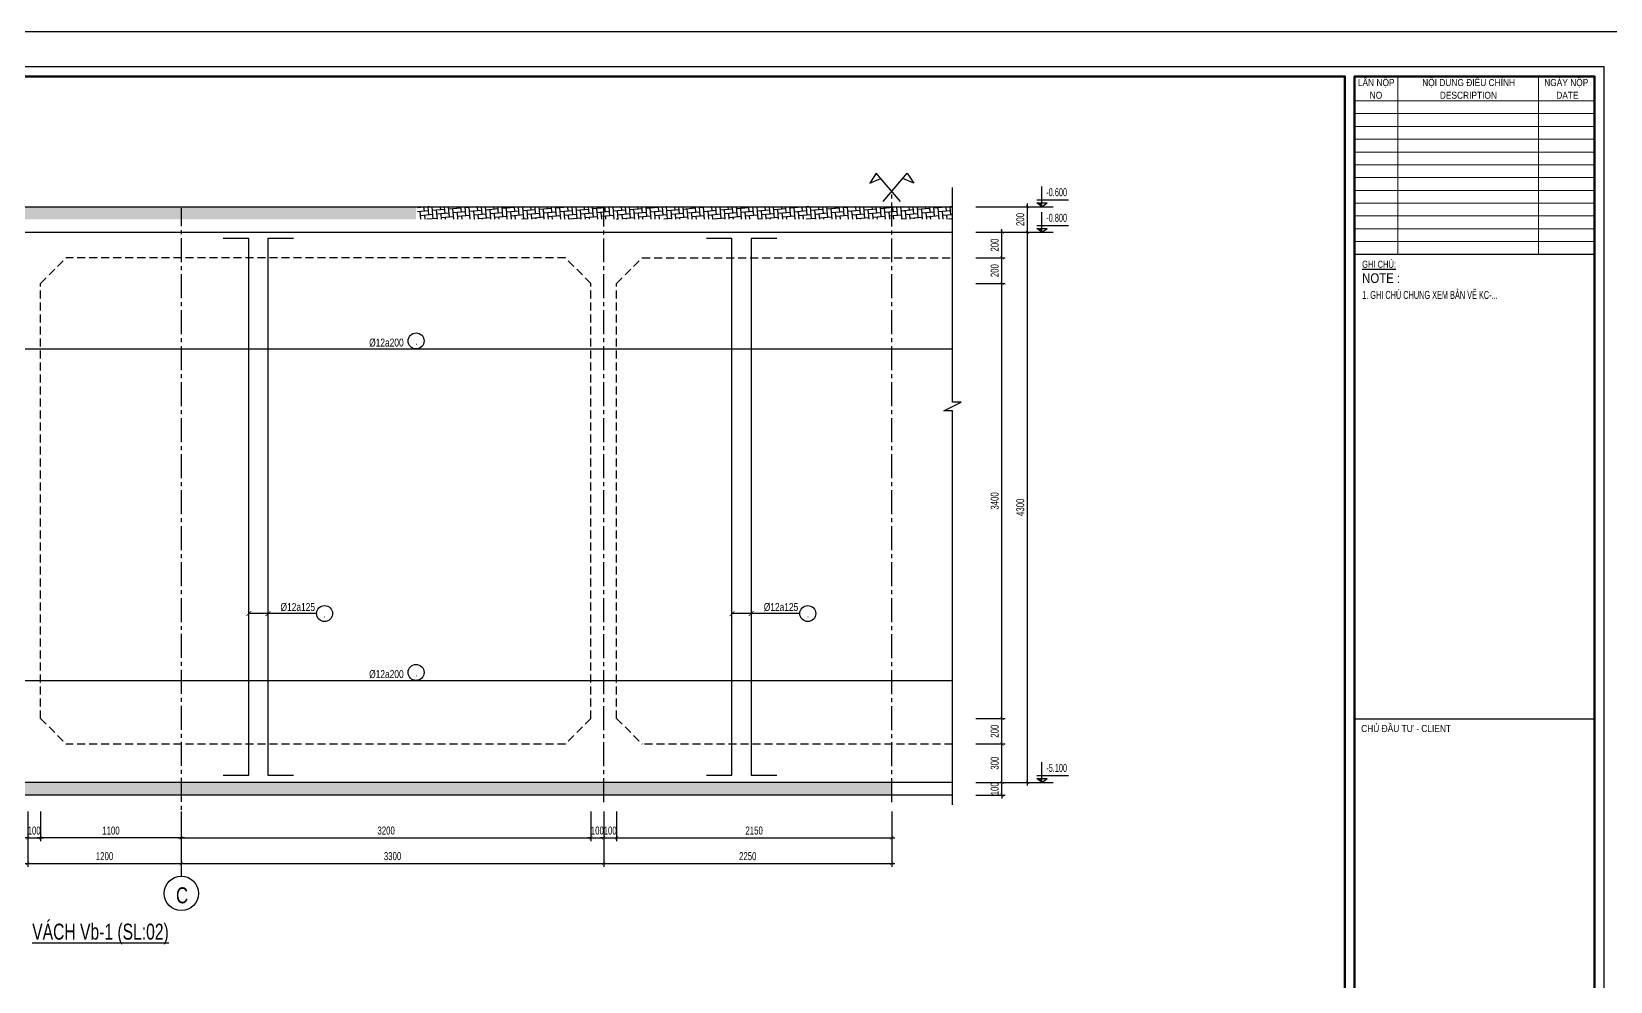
# Model space of a CAD drawing. Header units: millimetres. Extents: x -743195 to -406795, y -426565 to -367165.
# Drawn here: x -541139 to -491801, y -396865 to -367165 of the extents above; entities that cross this region are included whole.
import ezdxf
from ezdxf.enums import TextEntityAlignment as Align

# ---------------------------------------------------------------- set-up
doc = ezdxf.new("R2010")
doc.units = ezdxf.units.MM
doc.header["$LTSCALE"] = 1000
doc.header["$MEASUREMENT"] = 0
doc.linetypes.add('CENTER2', pattern=[1.125, 0.75, -0.125, 0.125, -0.125])
doc.linetypes.add('HIDDEN', pattern=[0.375, 0.25, -0.125])
for name, color, linetype in [('004HIDDEN', 252, 'HIDDEN'), ('8', 8, 'Continuous'), ('CDC -TEXT KHUNG', 7, 'Continuous'), ('CDC-KHUNGTEN', 7, 'Continuous'), ('CDC.01.AXIS', 160, 'CENTER2'), ('CDC.02.DIM', 1, 'Continuous'), ('CDC.03.BORDER', 3, 'Continuous'), ('CDC.05.STEEL', 4, 'Continuous'), ('CDC.06.TEXT', 2, 'Continuous'), ('CDC.10.HATCH', 251, 'Continuous'), ('CDC.14.STEELNUM', 3, 'Continuous'), ('CDC.16.BIGTEXT', 6, 'Continuous'), ('CHI', 1, 'Continuous'), ('DIM', 1, 'Continuous'), ('KCS_CHI', 1, 'Continuous'), ('KCS_HATCH', 8, 'Continuous')]:
    doc.layers.add(name, color=color, linetype=linetype)
doc.styles.add('ARIAL', font='arial.ttf', dxfattribs={"width": 0.7})
doc.styles.add('Arial_4', font='arial.ttf', dxfattribs={"width": 0.75, "height": 3})
doc.styles.add('KCS_SMTEXT', font='arial.ttf', dxfattribs={"width": 0.7})
doc.styles.add('KT CDC', font='arial.ttf', dxfattribs={"width": 0.85, "height": 200})
doc.dimstyles.new('1.25', dxfattribs={"dimscale": 100, "dimtxt": 2.5, "dimasz": 1, "dimexe": 1, "dimexo": 0, "dimgap": 1, "dimtad": 1, "dimdec": 0, "dimlfac": 0.25, "dimdsep": 46, "dimtxsty": 'ARIAL', "dimblk": 'ARCHTICK', "dimcen": 1, "dimdle": 1, "dimclrd": 1, "dimclre": 1, "dimclrt": 2, "dimadec": 0, "dimazin": 0, "dimtfac": 0.00072, "dimtdec": 0, "dimtix": 1, "dimtmove": 2, "dimatfit": 3, "dimldrblk": 'ARCHTICK', "dimfxl": 1, "dimtolj": 1, "dimarcsym": 0})

# ---------------------------------------------------------------- blocks, each defined once
blk = doc.blocks.new('_ArchTick')
at = {"color": 0, "linetype": 'ByBlock', "const_width": 0.15}
blk.add_lwpolyline([(-0.5, -0.5), (0.5, 0.5)], dxfattribs=at)
blk = doc.blocks.new('*D148')
at = {"layer": 'CDC.02.DIM', "color": 1, "lineweight": -2, "transparency": 16777216}
for p, q in [((-541259, -391548), (-541259, -393277)), ((-536459, -392377), (-536459, -393277)), ((-541359, -393177), (-536359, -393177))]:
    blk.add_line(p, q, dxfattribs=at)
at = {"layer": 'Defpoints', "color": 0, "transparency": 16777216}
for p in [(-541259, -391548), (-536459, -392377), (-536459, -393177)]:
    blk.add_point(p, dxfattribs=at)
at = {"layer": 'CDC.02.DIM', "color": 1, "lineweight": -2, "transparency": 16777216, "xscale": 100, "yscale": 100, "zscale": 100, "rotation": 180}
blk.add_blockref('_ArchTick', (-541259, -393177), dxfattribs=at)
at = {"layer": 'CDC.02.DIM', "color": 1, "lineweight": -2, "transparency": 16777216, "xscale": 100, "yscale": 100, "zscale": 100}
blk.add_blockref('_ArchTick', (-536459, -393177), dxfattribs=at)
at = {"layer": 'CDC.02.DIM', "color": 2, "transparency": 16777216, "insert": (-538859, -392950), "char_height": 250, "attachment_point": 5, "style": 'ARIAL'}
blk.add_mtext('\\A1;1200', dxfattribs=at)
blk = doc.blocks.new('*D150')
at = {"layer": 'CDC.02.DIM', "color": 1, "lineweight": -2, "transparency": 16777216}
for p, q in [((-511636, -390641), (-510714, -390641)), ((-510814, -390641), (-510814, -390541)), ((-510814, -391041), (-510814, -390641)), ((-511636, -391041), (-510714, -391041)), ((-510814, -391041), (-510814, -391141))]:
    blk.add_line(p, q, dxfattribs=at)
at = {"layer": 'Defpoints', "color": 0, "transparency": 16777216}
for p in [(-511636, -390641, 0), (-510814, -390641), (-511636, -391041, 0)]:
    blk.add_point(p, dxfattribs=at)
at = {"layer": 'CDC.02.DIM', "color": 1, "lineweight": -2, "transparency": 16777216, "xscale": 100, "yscale": 100, "zscale": 100}
for p, rotation in [((-510814, -390641), 270), ((-510814, -391041), 90)]:
    blk.add_blockref('_ArchTick', p, dxfattribs=dict(at, rotation=rotation))
at = {"layer": 'CDC.02.DIM', "color": 2, "transparency": 16777216, "insert": (-511042, -390841), "char_height": 250, "attachment_point": 5, "rotation": 90, "style": 'ARIAL'}
blk.add_mtext('\\A1;100', dxfattribs=at)
blk = doc.blocks.new('*D151')
at = {"layer": 'CDC.02.DIM', "color": 1, "lineweight": -2, "transparency": 16777216}
for p, q in [((-511636, -389441), (-510714, -389441)), ((-510814, -390741), (-510814, -389341)), ((-511636, -390641), (-510714, -390641))]:
    blk.add_line(p, q, dxfattribs=at)
at = {"layer": 'Defpoints', "color": 0, "transparency": 16777216}
for p in [(-511636, -389441, 0), (-510814, -389441), (-511636, -390641, 0)]:
    blk.add_point(p, dxfattribs=at)
at = {"layer": 'CDC.02.DIM', "color": 1, "lineweight": -2, "transparency": 16777216, "xscale": 100, "yscale": 100, "zscale": 100}
for p, rotation in [((-510814, -389441), 90), ((-510814, -390641), 270)]:
    blk.add_blockref('_ArchTick', p, dxfattribs=dict(at, rotation=rotation))
at = {"layer": 'CDC.02.DIM', "color": 2, "transparency": 16777216, "insert": (-511042, -390041), "char_height": 250, "attachment_point": 5, "rotation": 90, "style": 'ARIAL'}
blk.add_mtext('\\A1;300', dxfattribs=at)
blk = doc.blocks.new('CAODO')
at = {"layer": 'KCS_HATCH'}
blk.add_hatch(color=256, dxfattribs=at).paths.add_polyline_path([(-3270, 14651), (-3310, 14651), (-3270, 14621)])
at = {"layer": 'CHI'}
for q in [(-3310, 14651), (-3230, 14651)]:
    blk.add_line((-3270, 14621), q, dxfattribs=at)
at = {"layer": 'DIM'}
for p, q in [((-3357, 14621), (-3182, 14621)), ((-3310, 14651), (-3230, 14651)), ((-3270, 14621), (-3270, 14651))]:
    blk.add_line(p, q, dxfattribs=at)
at = {"layer": 'KCS_CHI'}
for p, q in [((-3270, 14621), (-3270, 14778)), ((-3310, 14675), (-3062, 14675))]:
    blk.add_line(p, q, dxfattribs=at)
blk = doc.blocks.new('*D152')
at = {"layer": 'CDC.02.DIM', "color": 1, "lineweight": -2, "transparency": 16777216}
for p, q in [((-510814, -388741), (-510814, -374941)), ((-511636, -375041), (-510714, -375041)), ((-511636, -388641), (-510714, -388641))]:
    blk.add_line(p, q, dxfattribs=at)
at = {"layer": 'Defpoints', "color": 0, "transparency": 16777216}
for p in [(-511636, -375041), (-510814, -375041), (-511636, -388641)]:
    blk.add_point(p, dxfattribs=at)
at = {"layer": 'CDC.02.DIM', "color": 1, "lineweight": -2, "transparency": 16777216, "xscale": 100, "yscale": 100, "zscale": 100}
for p, rotation in [((-510814, -375041), 90), ((-510814, -388641), 270)]:
    blk.add_blockref('_ArchTick', p, dxfattribs=dict(at, rotation=rotation))
at = {"layer": 'CDC.02.DIM', "color": 2, "transparency": 16777216, "insert": (-511042, -381841), "char_height": 250, "attachment_point": 5, "rotation": 90, "style": 'ARIAL'}
blk.add_mtext('\\A1;3400', dxfattribs=at)
blk = doc.blocks.new('*D153')
at = {"layer": 'CDC.02.DIM', "color": 1, "lineweight": -2, "transparency": 16777216}
for p, q in [((-511636, -374241), (-510714, -374241)), ((-510814, -375141), (-510814, -374141)), ((-511636, -375041), (-510714, -375041))]:
    blk.add_line(p, q, dxfattribs=at)
at = {"layer": 'Defpoints', "color": 0, "transparency": 16777216}
for p in [(-511636, -374241), (-510814, -374241), (-511636, -375041)]:
    blk.add_point(p, dxfattribs=at)
at = {"layer": 'CDC.02.DIM', "color": 1, "lineweight": -2, "transparency": 16777216, "xscale": 100, "yscale": 100, "zscale": 100}
for p, rotation in [((-510814, -374241), 90), ((-510814, -375041), 270)]:
    blk.add_blockref('_ArchTick', p, dxfattribs=dict(at, rotation=rotation))
at = {"layer": 'CDC.02.DIM', "color": 2, "transparency": 16777216, "insert": (-511042, -374641), "char_height": 250, "attachment_point": 5, "rotation": 90, "style": 'ARIAL'}
blk.add_mtext('\\A1;200', dxfattribs=at)
blk = doc.blocks.new('*D154')
at = {"layer": 'CDC.02.DIM', "color": 1, "lineweight": -2, "transparency": 16777216}
for p, q in [((-511636, -373441), (-510714, -373441)), ((-510814, -374341), (-510814, -373341)), ((-511636, -374241), (-510714, -374241))]:
    blk.add_line(p, q, dxfattribs=at)
at = {"layer": 'Defpoints', "color": 0, "transparency": 16777216}
for p in [(-511636, -373441), (-510814, -373441), (-511636, -374241)]:
    blk.add_point(p, dxfattribs=at)
at = {"layer": 'CDC.02.DIM', "color": 1, "lineweight": -2, "transparency": 16777216, "xscale": 100, "yscale": 100, "zscale": 100}
for p, rotation in [((-510814, -373441), 90), ((-510814, -374241), 270)]:
    blk.add_blockref('_ArchTick', p, dxfattribs=dict(at, rotation=rotation))
at = {"layer": 'CDC.02.DIM', "color": 2, "transparency": 16777216, "insert": (-511042, -373841), "char_height": 250, "attachment_point": 5, "rotation": 90, "style": 'ARIAL'}
blk.add_mtext('\\A1;200', dxfattribs=at)
blk = doc.blocks.new('*D155')
at = {"layer": 'CDC.02.DIM', "color": 1, "lineweight": -2, "transparency": 16777216}
for p, q in [((-511636, -388641), (-510714, -388641)), ((-510814, -389541), (-510814, -388541)), ((-511636, -389441), (-510714, -389441))]:
    blk.add_line(p, q, dxfattribs=at)
at = {"layer": 'Defpoints', "color": 0, "transparency": 16777216}
for p in [(-511636, -388641), (-510814, -388641), (-511636, -389441)]:
    blk.add_point(p, dxfattribs=at)
at = {"layer": 'CDC.02.DIM', "color": 1, "lineweight": -2, "transparency": 16777216, "xscale": 100, "yscale": 100, "zscale": 100}
for p, rotation in [((-510814, -388641), 90), ((-510814, -389441), 270)]:
    blk.add_blockref('_ArchTick', p, dxfattribs=dict(at, rotation=rotation))
at = {"layer": 'CDC.02.DIM', "color": 2, "transparency": 16777216, "insert": (-511042, -389041), "char_height": 250, "attachment_point": 5, "rotation": 90, "style": 'ARIAL'}
blk.add_mtext('\\A1;200', dxfattribs=at)
blk = doc.blocks.new('*D156')
at = {"layer": 'CDC.02.DIM', "color": 1, "lineweight": -2, "transparency": 16777216}
for p, q in [((-511636, -373441), (-509915, -373441)), ((-510015, -390741), (-510015, -373341)), ((-511636, -390641), (-509915, -390641))]:
    blk.add_line(p, q, dxfattribs=at)
at = {"layer": 'Defpoints', "color": 0, "transparency": 16777216}
for p in [(-511636, -373441), (-510015, -373441), (-511636, -390641)]:
    blk.add_point(p, dxfattribs=at)
at = {"layer": 'CDC.02.DIM', "color": 1, "lineweight": -2, "transparency": 16777216, "xscale": 100, "yscale": 100, "zscale": 100}
for p, rotation in [((-510015, -373441), 90), ((-510015, -390641), 270)]:
    blk.add_blockref('_ArchTick', p, dxfattribs=dict(at, rotation=rotation))
at = {"layer": 'CDC.02.DIM', "color": 2, "transparency": 16777216, "insert": (-510242, -382041), "char_height": 250, "attachment_point": 5, "rotation": 90, "style": 'ARIAL'}
blk.add_mtext('\\A1;4300', dxfattribs=at)
blk = doc.blocks.new('*D157')
at = {"layer": 'CDC.02.DIM', "color": 1, "lineweight": -2, "transparency": 16777216}
for p, q in [((-511636, -372641), (-509915, -372641)), ((-510015, -373541), (-510015, -372541)), ((-511636, -373441), (-509915, -373441))]:
    blk.add_line(p, q, dxfattribs=at)
at = {"layer": 'Defpoints', "color": 0, "transparency": 16777216}
for p in [(-511636, -372641), (-510015, -372641), (-511636, -373441)]:
    blk.add_point(p, dxfattribs=at)
at = {"layer": 'CDC.02.DIM', "color": 1, "lineweight": -2, "transparency": 16777216, "xscale": 100, "yscale": 100, "zscale": 100}
for p, rotation in [((-510015, -372641), 90), ((-510015, -373441), 270)]:
    blk.add_blockref('_ArchTick', p, dxfattribs=dict(at, rotation=rotation))
at = {"layer": 'CDC.02.DIM', "color": 2, "transparency": 16777216, "insert": (-510242, -373041), "char_height": 250, "attachment_point": 5, "rotation": 90, "style": 'ARIAL'}
blk.add_mtext('\\A1;200', dxfattribs=at)
blk = doc.blocks.new('*D158')
at = {"layer": 'CDC.02.DIM', "color": 1, "lineweight": -2, "transparency": 16777216}
for p, q in [((-523259, -391548), (-523259, -393277)), ((-514259, -391548), (-514259, -393277)), ((-523359, -393177), (-514159, -393177))]:
    blk.add_line(p, q, dxfattribs=at)
at = {"layer": 'Defpoints', "color": 0, "transparency": 16777216}
for p in [(-523259, -391548), (-514259, -391548), (-514259, -393177)]:
    blk.add_point(p, dxfattribs=at)
at = {"layer": 'CDC.02.DIM', "color": 1, "lineweight": -2, "transparency": 16777216, "xscale": 100, "yscale": 100, "zscale": 100, "rotation": 180}
blk.add_blockref('_ArchTick', (-523259, -393177), dxfattribs=at)
at = {"layer": 'CDC.02.DIM', "color": 1, "lineweight": -2, "transparency": 16777216, "xscale": 100, "yscale": 100, "zscale": 100}
blk.add_blockref('_ArchTick', (-514259, -393177), dxfattribs=at)
at = {"layer": 'CDC.02.DIM', "color": 2, "transparency": 16777216, "insert": (-518759, -392950), "char_height": 250, "attachment_point": 5, "style": 'ARIAL'}
blk.add_mtext('\\A1;2250', dxfattribs=at)
blk = doc.blocks.new('*D162')
at = {"layer": 'CDC.02.DIM', "color": 1, "lineweight": -2, "transparency": 16777216}
for p, q in [((-541259, -391548), (-541259, -392477)), ((-540859, -391548), (-540859, -392477)), ((-541259, -392377), (-541359, -392377)), ((-541259, -392377), (-540859, -392377)), ((-540859, -392377), (-540759, -392377))]:
    blk.add_line(p, q, dxfattribs=at)
at = {"layer": 'Defpoints', "color": 0, "transparency": 16777216}
for p in [(-541259, -391548), (-540859, -391548), (-540859, -392377)]:
    blk.add_point(p, dxfattribs=at)
at = {"layer": 'CDC.02.DIM', "color": 1, "lineweight": -2, "transparency": 16777216, "xscale": 100, "yscale": 100, "zscale": 100}
blk.add_blockref('_ArchTick', (-541259, -392377), dxfattribs=at)
at = {"layer": 'CDC.02.DIM', "color": 1, "lineweight": -2, "transparency": 16777216, "xscale": 100, "yscale": 100, "zscale": 100, "rotation": 180}
blk.add_blockref('_ArchTick', (-540859, -392377), dxfattribs=at)
at = {"layer": 'CDC.02.DIM', "color": 2, "transparency": 16777216, "insert": (-541059, -392149), "char_height": 250, "attachment_point": 5, "style": 'ARIAL'}
blk.add_mtext('\\A1;100', dxfattribs=at)
blk = doc.blocks.new('*D163')
at = {"layer": 'CDC.02.DIM', "color": 1, "lineweight": -2, "transparency": 16777216}
for p, q in [((-536459, -391548), (-536459, -392477)), ((-523659, -391548), (-523659, -392477)), ((-536559, -392377), (-523559, -392377))]:
    blk.add_line(p, q, dxfattribs=at)
at = {"layer": 'Defpoints', "color": 0, "transparency": 16777216}
for p in [(-536459, -391548), (-523659, -391548), (-523659, -392377)]:
    blk.add_point(p, dxfattribs=at)
at = {"layer": 'CDC.02.DIM', "color": 1, "lineweight": -2, "transparency": 16777216, "xscale": 100, "yscale": 100, "zscale": 100, "rotation": 180}
blk.add_blockref('_ArchTick', (-536459, -392377), dxfattribs=at)
at = {"layer": 'CDC.02.DIM', "color": 1, "lineweight": -2, "transparency": 16777216, "xscale": 100, "yscale": 100, "zscale": 100}
blk.add_blockref('_ArchTick', (-523659, -392377), dxfattribs=at)
at = {"layer": 'CDC.02.DIM', "color": 2, "transparency": 16777216, "insert": (-530059, -392149), "char_height": 250, "attachment_point": 5, "style": 'ARIAL'}
blk.add_mtext('\\A1;3200', dxfattribs=at)
blk = doc.blocks.new('*D164')
at = {"layer": 'CDC.02.DIM', "color": 1, "lineweight": -2, "transparency": 16777216}
for p, q in [((-523659, -391548), (-523659, -392477)), ((-523259, -391548), (-523259, -392477)), ((-523659, -392377), (-523759, -392377)), ((-523659, -392377), (-523259, -392377)), ((-523259, -392377), (-523159, -392377))]:
    blk.add_line(p, q, dxfattribs=at)
at = {"layer": 'Defpoints', "color": 0, "transparency": 16777216}
for p in [(-523659, -391548), (-523259, -391548), (-523259, -392377)]:
    blk.add_point(p, dxfattribs=at)
at = {"layer": 'CDC.02.DIM', "color": 1, "lineweight": -2, "transparency": 16777216, "xscale": 100, "yscale": 100, "zscale": 100}
blk.add_blockref('_ArchTick', (-523659, -392377), dxfattribs=at)
at = {"layer": 'CDC.02.DIM', "color": 1, "lineweight": -2, "transparency": 16777216, "xscale": 100, "yscale": 100, "zscale": 100, "rotation": 180}
blk.add_blockref('_ArchTick', (-523259, -392377), dxfattribs=at)
at = {"layer": 'CDC.02.DIM', "color": 2, "transparency": 16777216, "insert": (-523459, -392149), "char_height": 250, "attachment_point": 5, "style": 'ARIAL'}
blk.add_mtext('\\A1;100', dxfattribs=at)
blk = doc.blocks.new('*D165')
at = {"layer": 'CDC.02.DIM', "color": 1, "lineweight": -2, "transparency": 16777216}
for p, q in [((-523259, -391548), (-523259, -392477)), ((-522859, -391548), (-522859, -392477)), ((-523259, -392377), (-523359, -392377)), ((-523259, -392377), (-522859, -392377)), ((-522859, -392377), (-522759, -392377))]:
    blk.add_line(p, q, dxfattribs=at)
at = {"layer": 'Defpoints', "color": 0, "transparency": 16777216}
for p in [(-523259, -391548), (-522859, -391548), (-522859, -392377)]:
    blk.add_point(p, dxfattribs=at)
at = {"layer": 'CDC.02.DIM', "color": 1, "lineweight": -2, "transparency": 16777216, "xscale": 100, "yscale": 100, "zscale": 100}
blk.add_blockref('_ArchTick', (-523259, -392377), dxfattribs=at)
at = {"layer": 'CDC.02.DIM', "color": 1, "lineweight": -2, "transparency": 16777216, "xscale": 100, "yscale": 100, "zscale": 100, "rotation": 180}
blk.add_blockref('_ArchTick', (-522859, -392377), dxfattribs=at)
at = {"layer": 'CDC.02.DIM', "color": 2, "transparency": 16777216, "insert": (-523059, -392149), "char_height": 250, "attachment_point": 5, "style": 'ARIAL'}
blk.add_mtext('\\A1;100', dxfattribs=at)
blk = doc.blocks.new('*D166')
at = {"layer": 'CDC.02.DIM', "color": 1, "lineweight": -2, "transparency": 16777216}
for p, q in [((-522859, -391548), (-522859, -392477)), ((-514259, -391548), (-514259, -392477)), ((-522959, -392377), (-514159, -392377))]:
    blk.add_line(p, q, dxfattribs=at)
at = {"layer": 'Defpoints', "color": 0, "transparency": 16777216}
for p in [(-522859, -391548), (-514259, -391548), (-514259, -392377)]:
    blk.add_point(p, dxfattribs=at)
at = {"layer": 'CDC.02.DIM', "color": 1, "lineweight": -2, "transparency": 16777216, "xscale": 100, "yscale": 100, "zscale": 100, "rotation": 180}
blk.add_blockref('_ArchTick', (-522859, -392377), dxfattribs=at)
at = {"layer": 'CDC.02.DIM', "color": 1, "lineweight": -2, "transparency": 16777216, "xscale": 100, "yscale": 100, "zscale": 100}
blk.add_blockref('_ArchTick', (-514259, -392377), dxfattribs=at)
at = {"layer": 'CDC.02.DIM', "color": 2, "transparency": 16777216, "insert": (-518559, -392149), "char_height": 250, "attachment_point": 5, "style": 'ARIAL'}
blk.add_mtext('\\A1;2150', dxfattribs=at)
blk = doc.blocks.new('CDTA1')
at = {"layer": 'CDC-KHUNGTEN', "color": 6, "lineweight": 25}
blk.add_line((0, 90), (-75, 90), dxfattribs=at)
at = {"layer": 'CDC-KHUNGTEN', "color": 6, "style": 'KT CDC', "width": 0.85}
blk.add_text('CHỦ ĐẦU TƯ - CLIENT', height=2.2, dxfattribs=at).set_placement((-72.93, 86))
blk = doc.blocks.new('KHUNG A1')
at = {"layer": 'CDC-KHUNGTEN', "color": 8, "lineweight": 9}
for p, q in [((10382.72, 1278.17), (10382.72, 1222.51)), ((10426.72, 1278.17), (10426.72, 1222.51)), ((10444.22, 1270.51), (10369.22, 1270.51)), ((10444.22, 1266.51), (10369.22, 1266.51)), ((10444.22, 1262.51), (10369.22, 1262.51)), ((10444.22, 1258.51), (10369.22, 1258.51)), ((10444.22, 1254.51), (10369.22, 1254.51)), ((10444.22, 1250.51), (10369.22, 1250.51)), ((10444.22, 1246.51), (10369.22, 1246.51)), ((10444.22, 1242.51), (10369.22, 1242.51)), ((10444.22, 1238.51), (10369.22, 1238.51)), ((10444.22, 1234.51), (10369.22, 1234.51)), ((10444.22, 1230.51), (10369.22, 1230.51)), ((10444.22, 1226.51), (10369.22, 1226.51))]:
    blk.add_line(p, q, dxfattribs=at)
at = {"layer": 'CDC-KHUNGTEN', "color": 6, "lineweight": 25}
blk.add_line((10444.22, 1222.51), (10369.22, 1222.51), dxfattribs=at)
at = {"layer": 'CDC-KHUNGTEN', "color": 8}
blk.add_lwpolyline([(10368.18, 709.17), (10447.22, 709.17), (10447.22, 1281.17), (9647.22, 1281.17), (9647.22, 709.17), (10368.18, 709.17)], dxfattribs=at)
at = {"layer": 'CDC-KHUNGTEN', "color": 255, "lineweight": 60}
blk.add_lwpolyline([(10366.22, 712.17), (10366.22, 1278.17), (9650.22, 1278.17), (9650.22, 712.17), (10366.22, 712.17)], close=True, dxfattribs=at)
blk.add_lwpolyline([(10369.22, 712.17), (10444.22, 712.17), (10444.22, 1278.17), (10369.22, 1278.17), (10369.22, 712.17)], dxfattribs=at)
at = {"layer": 'Defpoints', "color": 1, "ltscale": 0.2}
blk.add_lwpolyline([(9617.22, 698.17), (9617.22, 1292.17), (10458.22, 1292.17), (10458.22, 698.17), (9617.22, 698.17)], close=True, dxfattribs=at)
at = {"layer": 'CDC-KHUNGTEN'}
blk.add_blockref('CDTA1', (10444.22, 987.17), dxfattribs=at)
at = {"layer": 'CDC -TEXT KHUNG', "color": 7, "style": 'KT CDC', "width": 0.85}
for s, p in [('NO', (10373.95, 1271.16)), ('DESCRIPTION', (10395.86, 1271.16)), ('DATE', (10432.24, 1271.16))]:
    blk.add_text(s, height=2.2, dxfattribs=at).set_placement(p)
at = {"layer": 'CDC -TEXT KHUNG', "char_height": 2.2, "attachment_point": 2, "line_spacing_factor": 0.941778, "style": 'KT CDC'}
for s, insert, width in [('LẦN NỘP', (10375.98, 1277.33), 14.6422), ('NỘI DUNG ĐIỀU CHỈNH', (10404.85, 1277.33), 36.9971), ('NGÀY NỘP', (10435.36, 1277.33), 17.5559)]:
    blk.add_mtext(s, dxfattribs=dict(at, insert=insert, width=width))
at = {"layer": 'CDC-KHUNGTEN', "color": 7, "style": 'Arial_4', "width": 0.85}
blk.add_text('NOTE :', height=3, dxfattribs=at).set_placement((10371.58, 1213.57))
at = {"layer": 'CDC-KHUNGTEN', "color": 6, "insert": (10371.58, 1220.51), "char_height": 2.2, "width": 18.8196, "attachment_point": 1, "style": 'ARIAL'}
blk.add_mtext('{\\LGHI CHÚ:}', dxfattribs=at)
blk = doc.blocks.new('*D473')
at = {"layer": 'CDC.02.DIM', "color": 1, "lineweight": -2, "transparency": 16777216}
for p, q in [((-536459, -392377), (-536459, -393277)), ((-523259, -392477), (-523259, -393277)), ((-536559, -393177), (-523159, -393177))]:
    blk.add_line(p, q, dxfattribs=at)
at = {"layer": 'Defpoints', "color": 0, "transparency": 16777216}
for p in [(-536459, -392377), (-523259, -392477), (-523259, -393177)]:
    blk.add_point(p, dxfattribs=at)
at = {"layer": 'CDC.02.DIM', "color": 1, "lineweight": -2, "transparency": 16777216, "xscale": 100, "yscale": 100, "zscale": 100, "rotation": 180}
blk.add_blockref('_ArchTick', (-536459, -393177), dxfattribs=at)
at = {"layer": 'CDC.02.DIM', "color": 1, "lineweight": -2, "transparency": 16777216, "xscale": 100, "yscale": 100, "zscale": 100}
blk.add_blockref('_ArchTick', (-523259, -393177), dxfattribs=at)
at = {"layer": 'CDC.02.DIM', "color": 2, "transparency": 16777216, "insert": (-529859, -392949), "char_height": 250, "attachment_point": 5, "style": 'ARIAL'}
blk.add_mtext('\\A1;3300', dxfattribs=at)
blk = doc.blocks.new('*D477')
at = {"layer": 'CDC.02.DIM', "color": 1, "lineweight": -2, "transparency": 16777216}
for p, q in [((-540859, -391548), (-540859, -392477)), ((-536459, -391548), (-536459, -392477)), ((-536359, -392377), (-540959, -392377))]:
    blk.add_line(p, q, dxfattribs=at)
at = {"layer": 'Defpoints', "color": 0, "transparency": 16777216}
for p in [(-540859, -391548), (-536459, -391548), (-540859, -392377)]:
    blk.add_point(p, dxfattribs=at)
at = {"layer": 'CDC.02.DIM', "color": 1, "lineweight": -2, "transparency": 16777216, "xscale": 100, "yscale": 100, "zscale": 100, "rotation": 180}
blk.add_blockref('_ArchTick', (-540859, -392377), dxfattribs=at)
at = {"layer": 'CDC.02.DIM', "color": 1, "lineweight": -2, "transparency": 16777216, "xscale": 100, "yscale": 100, "zscale": 100}
blk.add_blockref('_ArchTick', (-536459, -392377), dxfattribs=at)
at = {"layer": 'CDC.02.DIM', "color": 2, "transparency": 16777216, "insert": (-538659, -392149), "char_height": 250, "attachment_point": 5, "style": 'ARIAL'}
blk.add_mtext('\\A1;1100', dxfattribs=at)

msp = doc.modelspace()

# ---------------------------------------------------------------- hatches: boundary and pattern name
at = {"layer": '8'}
h = msp.add_hatch(dxfattribs=at)
h.set_pattern_fill('AR-HBONE', color=256, scale=32, angle=49.95578)
h.set_pattern_definition([(94.95578, (-953913.72, -366017.8), (-138.579015, 116.46397), [384, -128]), (184.95578, (-953924.77, -365890.28), (-138.579015, 116.46397), [384, -128])])
h.paths.add_polyline_path([(-529120.9, -373033.8), (-529120.9, -372641.3), (-559496.4, -372641.3), (-559496.4, -373033.8)])
h = msp.add_hatch(dxfattribs=at)
h.set_pattern_fill('AR-HBONE', color=256, scale=32, angle=49.95578)
h.set_pattern_definition([(94.95578, (-923499.44, -366017.8), (-138.579015, 116.46397), [384, -128]), (184.95578, (-923510.5, -365890.28), (-138.579015, 116.46397), [384, -128])])
h.paths.add_polyline_path([(-512361.5, -373033.8), (-512361.5, -372641.3), (-529082.2, -372641.3), (-529082.2, -373033.8)])
at = {"layer": 'CDC.10.HATCH'}
h = msp.add_hatch(dxfattribs=at)
h.set_pattern_fill('AR-CONC', color=256, scale=50, style=0)
h.set_pattern_definition([(50, (-481461.27, -250274.32), (358.6301, -31.37607), [37.5, -412.5]), (355, (-481461.27, -250274.3), (-69.3757, 376.0961), [30, -330]), (100.4514, (-481431.4, -250276.93), (289.2547, 344.7198), [31.8701, -350.57106]), (46.1842, (-481461.27, -250174.3), (533.6205, -82.7595), [56.25, -618.75]), (96.6356, (-481416.8, -250181.2), (467.3314, 487.059), [47.8051, -525.8565]), (351.1842, (-481461.27, -250174.3), (467.331, 487.0593), [45, -495]), (21, (-481411.27, -250199.32), (298.4535, -201.30945), [37.5, -412.5]), (326, (-481411.27, -250199.3), (121.6577, 362.575), [30, -330]), (71.4514, (-481386.4, -250216.1), (420.1113, 161.26525), [31.8701, -350.57106]), (37.5, (-481461.27, -250274.32), (6.07993, 166.44693), [0, -326, 0, -335, 0, -331.25]), (7.5, (-481461.27, -250274.32), (131.53477, 197.20586), [0, -191, 0, -318.5, 0, -126.25]), (327.5, (-481572.77, -250274.32), (266.91122, -11.27744), [0, -125, 0, -390, 0, -517.5]), (317.5, (-481622.77, -250274.32), (291.5931, 50.0525), [0, -162.5, 0, -259, 0, -367.5])])
h.paths.add_polyline_path([(-546458.8, -390641.3), (-559658.8, -390641.3), (-559658.8, -391041.3), (-546458.8, -391041.3)])
h.paths.add_polyline_path([(-525258.8, -390641.3), (-546458.8, -390641.3), (-546458.8, -391041.3), (-525258.8, -391041.3)])
h.paths.add_polyline_path([(-514258.8, -391041.3), (-514258.8, -390641.3), (-525258.8, -390641.3), (-525258.8, -391041.3)])

# ---------------------------------------------------------------- linework, layer by layer
at = {"layer": '004HIDDEN'}
for p, q in [((-540858.8, -375041.3), (-540058.8, -374241.3)), ((-524458.8, -374241.3), (-540058.8, -374241.3)), ((-523658.8, -375041.3), (-524458.8, -374241.3)), ((-522858.8, -375041.3), (-522058.8, -374241.3)), ((-522058.8, -374241.3), (-512361.5, -374241.3)), ((-540858.8, -388641.3), (-540858.8, -375041.3)), ((-523658.8, -388641.3), (-523658.8, -375041.3)), ((-522858.8, -388641.3), (-522858.8, -375041.3)), ((-540858.8, -388641.3), (-540058.8, -389441.3)), ((-523658.8, -388641.3), (-524458.8, -389441.3)), ((-522858.8, -388641.3), (-522058.8, -389441.3)), ((-524458.8, -389441.3), (-540058.8, -389441.3)), ((-512361.5, -389441.3), (-522058.8, -389441.3))]:
    msp.add_line(p, q, dxfattribs=at)
at = {"layer": 'CDC.01.AXIS'}
for p, q in [((-514258.8, -391255.6), (-514258.8, -372163.6)), ((-536458.8, -392376.8), (-536458.8, -372682.8)), ((-523258.8, -391255.6), (-523258.8, -372682.8))]:
    msp.add_line(p, q, dxfattribs=at)
at = {"layer": 'CDC.02.DIM'}
msp.add_line((-536458.8, -393577.2), (-536458.8, -393177.2), dxfattribs=at)
at = {"layer": 'CDC.03.BORDER'}
for p, q in [((-514742, -371595), (-514947.9, -371903.7)), ((-514947.9, -371903.7), (-514601.9, -371759.9)), ((-513986.6, -372483.9), (-514742, -371595)), ((-514531, -372483.9), (-513775.6, -371595)), ((-513569.7, -371903.7), (-513915.7, -371759.9)), ((-513775.6, -371595), (-513569.7, -371903.7)), ((-560415.8, -372641.3), (-530971.4, -372641.3)), ((-530971.4, -372641.3), (-512361.5, -372641.3))]:
    msp.add_line(p, q, dxfattribs=at)
at = {"layer": 'CDC.03.BORDER', "ltscale": 5}
for p, q in [((-560258.8, -373441.3), (-512361.5, -373441.3)), ((-512361.5, -390641.3), (-561858.8, -390641.3))]:
    msp.add_line(p, q, dxfattribs=at)
at = {"layer": 'CDC.05.STEEL', "ltscale": 5}
for p, q in [((-560118.8, -377089.6), (-512361.5, -377089.6)), ((-560118.8, -387453.7), (-512361.5, -387453.7))]:
    msp.add_line(p, q, dxfattribs=at)
at = {"layer": 'CDC.05.STEEL', "ltscale": 5, "elevation": 0}
for points in [[(-535151.6, -390414.5), (-534351.6, -390414.5), (-534351.6, -373631.9), (-535151.6, -373631.9)], [(-532951.6, -373631.9), (-533751.6, -373631.9), (-533751.6, -390414.5), (-532951.6, -390414.5)], [(-520051.1, -390414.5), (-519251.1, -390414.5), (-519251.1, -373631.9), (-520051.1, -373631.9)], [(-517851.1, -373631.9), (-518651.1, -373631.9), (-518651.1, -390414.5), (-517851.1, -390414.5)]]:
    msp.add_lwpolyline(points, dxfattribs=at)
at = {"layer": 'CDC.14.STEELNUM', "color": 1}
for centre in [(-529124.4, -376839.6), (-531981.9, -385362.3), (-516881.4, -385362.3), (-529124.4, -387203.7)]:
    msp.add_circle(centre, 250, dxfattribs=at)
at = {"layer": 'KCS_CHI'}
for p, q in [((-532231.9, -385362.3), (-534351.6, -385362.3)), ((-517131.4, -385362.3), (-519251.1, -385362.3)), ((-512361.5, -391041.3), (-561858.8, -391041.3))]:
    msp.add_line(p, q, dxfattribs=at)
at = {"layer": 'KCS_CHI', "elevation": 0}
msp.add_lwpolyline([(-512361.5, -391346.6), (-512361.5, -379024.2), (-512631.2, -379024.2), (-512091.9, -378754.6), (-512361.5, -378754.6), (-512361.5, -372039.6)], dxfattribs=at)
at = {"layer": 'KCS_CHI'}
msp.add_circle((-536458.8, -394114.1), 536.9, dxfattribs=at)

# ---------------------------------------------------------------- block references
at = {"xscale": 100, "yscale": 100, "zscale": 100}
msp.add_blockref('KHUNG A1', (-1536717.3, -496382.7), dxfattribs=at)
at = {"layer": 'KCS_CHI', "xscale": 4, "yscale": 4, "zscale": 4}
for p in [(-496485.9, -431125.4), (-496485.9, -431925.4), (-496485.9, -449125.4)]:
    msp.add_blockref('CAODO', p, dxfattribs=at)
at = {"layer": 'KCS_CHI', "xscale": -150, "yscale": 150, "zscale": 100, "rotation": 270}
for p in [(-534351.6, -385362.3), (-533751.6, -385362.3), (-519251.1, -385362.3), (-518651.1, -385362.3)]:
    msp.add_blockref('_ArchTick', p, dxfattribs=at)

# ---------------------------------------------------------------- texts
at = {"layer": 'CDC.06.TEXT', "color": 2, "style": 'KCS_SMTEXT', "width": 0.6}
for s, p in [('-0.600', (-509105.4, -372313.5)), ('-0.800', (-509105.4, -373113.5)), ('-5.100', (-509105.4, -390313.5, 0))]:
    msp.add_text(s, height=250, dxfattribs=at).set_placement(p, align=Align.CENTER)
at = {"layer": 'CDC.06.TEXT', "color": 2, "linetype": 'ByBlock', "style": 'ARIAL', "width": 0.6}
msp.add_text('1. GHI CHÚ CHUNG XEM BẢN VẼ KC-...', height=250, dxfattribs=at).set_placement((-499559.1, -375400.4), align=Align.MIDDLE_LEFT)
at = {"layer": 'CDC.06.TEXT', "style": 'KCS_SMTEXT', "width": 0.75}
for s, p in [('%%C12a200', (-530588.6, -377015.4)), ('%%C12a125', (-533358.8, -385282.3)), ('%%C12a125', (-518258.2, -385282.3)), ('%%C12a200', (-530588.6, -387379.5))]:
    msp.add_text(s, height=250, dxfattribs=at).set_placement(p)
at = {"layer": 'CDC.06.TEXT', "color": 6, "style": 'KCS_SMTEXT', "width": 0.75}
msp.add_text('C', height=500, dxfattribs=at).set_placement((-536626.2, -394422.8))
at = {"layer": 'CDC.14.STEELNUM', "style": 'KCS_SMTEXT', "width": 0.6}
for p in [(-529118.6, -376839.4), (-531976.1, -385362.1), (-516875.6, -385362.1), (-529118.6, -387203.5)]:
    msp.add_text('.', height=250, dxfattribs=at).set_placement(p, align=Align.MIDDLE_CENTER)
at = {"layer": 'CDC.16.BIGTEXT', "style": 'KCS_SMTEXT', "width": 0.7}
msp.add_text('%%UVÁCH Vb-1 (SL:02)', height=500, dxfattribs=at).set_placement((-538985.5, -395558.1), align=Align.CENTER)

# ---------------------------------------------------------------- dimensions: what is measured, and where the dimension line sits
at = {"layer": 'CDC.02.DIM'}
for base, p1, p2, picture, middle in [((-510014.7, -372641.3), (-511635.9, -373441.3), (-511635.9, -372641.3), '*D157', (-510242.4, -373041.3)), ((-510814.2, -373441.3), (-511635.9, -374241.3), (-511635.9, -373441.3), '*D154', (-511041.8, -373841.3)), ((-510014.7, -373441.3), (-511635.9, -390641.3), (-511635.9, -373441.3), '*D156', (-510242.5, -382041.3)), ((-510814.2, -374241.3), (-511635.9, -375041.3), (-511635.9, -374241.3), '*D153', (-511041.8, -374641.3)), ((-510814.2, -375041.3), (-511635.9, -388641.3), (-511635.9, -375041.3), '*D152', (-511041.9, -381841.3)), ((-510814.2, -388641.3), (-511635.9, -389441.3), (-511635.9, -388641.3), '*D155', (-511041.8, -389041.3)), ((-510814.2, -389441.3, 0), (-511635.9, -390641.3), (-511635.9, -389441.3), '*D151', (-511041.9, -390041.3, 0)), ((-510814.2, -390641.3, 0), (-511635.9, -391041.3), (-511635.9, -390641.3), '*D150', (-511041.8, -390841.3, 0))]:
    dim = msp.add_linear_dim(base=base, p1=p1, p2=p2, angle=90, dimstyle='1.25', dxfattribs=at)
    dim.commit()
    dim.dimension.update_dxf_attribs({"geometry": picture, "text_midpoint": middle})
for base, p1, p2, picture, middle in [((-536458.8, -393177.2), (-541258.8, -391548), (-536458.8, -392376.8), '*D148', (-538858.8, -392949.6)), ((-540858.8, -392376.8), (-541258.8, -391548), (-540858.8, -391548), '*D162', (-541058.8, -392149.2)), ((-540858.8, -392376.8), (-536458.8, -391548), (-540858.8, -391548), '*D477', (-538658.8, -392149.2)), ((-523658.8, -392376.8), (-536458.8, -391548), (-523658.8, -391548), '*D163', (-530058.8, -392149.1)), ((-523258.8, -392376.8), (-523658.8, -391548), (-523258.8, -391548), '*D164', (-523458.8, -392149.2)), ((-514258.8, -393177.2), (-523258.8, -391548), (-514258.8, -391548), '*D158', (-518758.8, -392949.6)), ((-522858.8, -392376.8), (-523258.8, -391548), (-522858.8, -391548), '*D165', (-523058.8, -392149.2)), ((-514258.8, -392376.8), (-522858.8, -391548), (-514258.8, -391548), '*D166', (-518558.8, -392149.2)), ((-523258.8, -393177.2), (-536458.8, -392376.8), (-523258.8, -392476.8), '*D473', (-529858.8, -392949.5))]:
    dim = msp.add_linear_dim(base=base, p1=p1, p2=p2, dimstyle='1.25', dxfattribs=at)
    dim.commit()
    dim.dimension.update_dxf_attribs({"geometry": picture, "text_midpoint": middle})

doc.saveas('drawing.dxf')
